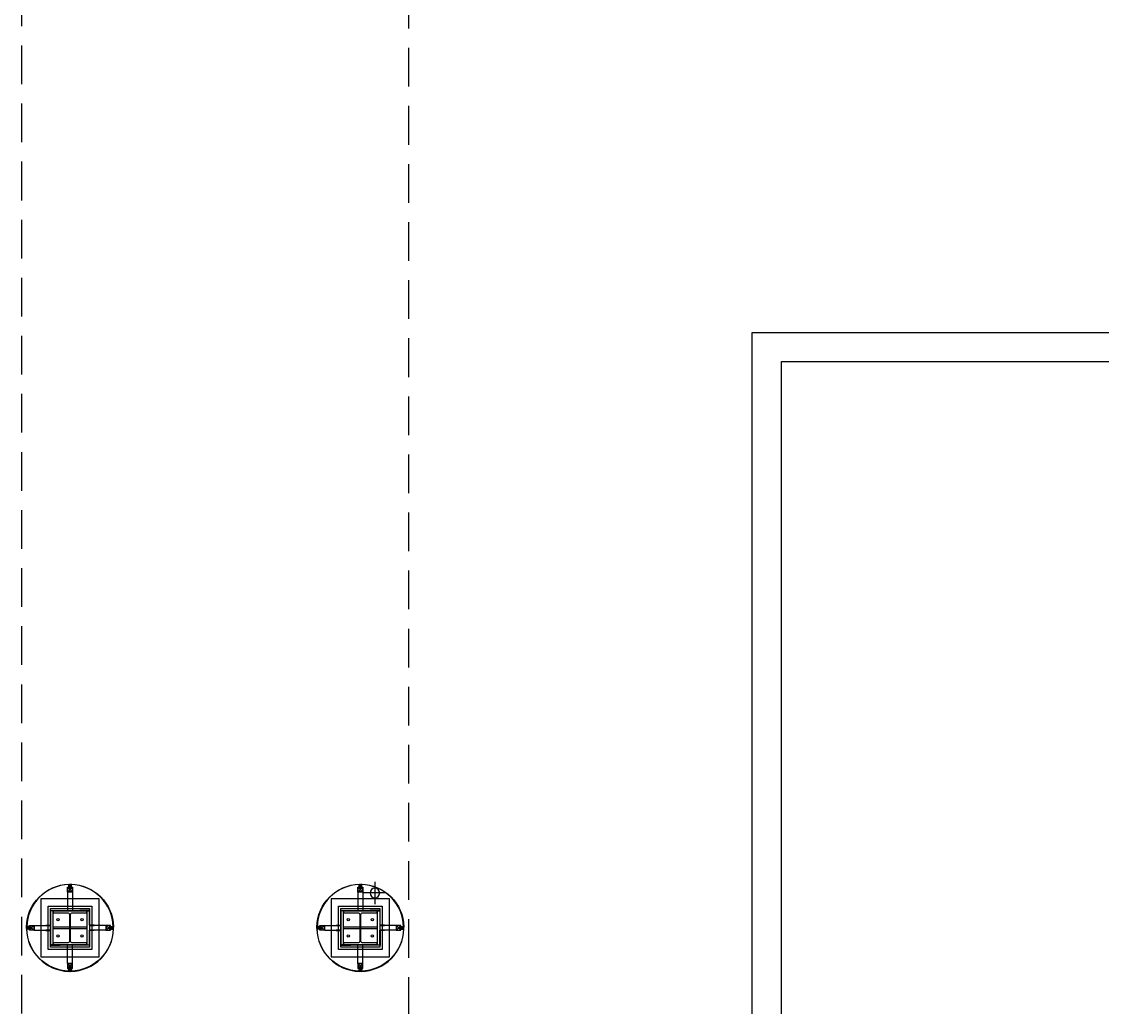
# Model space of a CAD drawing. Header units: millimetres. Extents: x 0 to 168200, y 0 to 118800.
# Drawn here: x 105000 to 116167, y 25928 to 36111 of the extents above; entities that cross this region are included whole.
import ezdxf

# ---------------------------------------------------------------- set-up
doc = ezdxf.new("R2010")
doc.units = ezdxf.units.MM
doc.header["$LTSCALE"] = 200
doc.linetypes.add('HIDDEN', pattern=[0.375, 0.25, -0.125])
doc.layers.add('A-SCREW', color=8, linetype='Continuous')
doc.layers.add('BACK', color=8, linetype='Continuous')

# ---------------------------------------------------------------- blocks, each defined once
blk = doc.blocks.new('x-stu-1Fcol')
at = {"layer": 'BACK'}
for points in [[(63775, -58925), (64225, -58925), (64225, -59375), (63775, -59375)], [(63800, -58950), (64200, -58950), (64200, -59350), (63800, -59350)], [(66775, -58925), (67225, -58925), (67225, -59375), (66775, -59375)], [(66800, -58950), (67200, -58950), (67200, -59350), (66800, -59350)], [(63825, -58975), (64175, -58975), (64175, -59325), (63825, -59325)], [(66825, -58975), (67175, -58975), (67175, -59325), (66825, -59325)], [(63825, -59140), (63994, -59140), (63994, -59159), (63825, -59159)], [(64006, -59140), (64175, -59140), (64175, -59159), (64006, -59159)], [(66825, -59140), (66994, -59140), (66994, -59159), (66825, -59159)], [(67006, -59140), (67175, -59140), (67175, -59159), (67006, -59159)]]:
    blk.add_lwpolyline(points, close=True, dxfattribs=at)
for points in [[(63825, -59325), (64175, -59325), (64175, -59306), (64025, -59306, -0.414214), (64006, -59287), (64006, -59013, -0.414214), (64025, -58994), (64175, -58994), (64175, -58975), (63825, -58975), (63825, -58994), (63975, -58994, -0.414214), (63994, -59013), (63994, -59287, -0.414214), (63975, -59306), (63825, -59306)], [(66825, -59325), (67175, -59325), (67175, -59306), (67025, -59306, -0.414214), (67006, -59287), (67006, -59013, -0.414214), (67025, -58994), (67175, -58994), (67175, -58975), (66825, -58975), (66825, -58994), (66975, -58994, -0.414214), (66994, -59013), (66994, -59287, -0.414214), (66975, -59306), (66825, -59306)]]:
    blk.add_lwpolyline(points, format="xyb", close=True, dxfattribs=at)
for centre in [(63875, -59067), (64125, -59067), (66875, -59067), (67125, -59067), (63875, -59233), (64125, -59233), (66875, -59233), (67125, -59233)]:
    blk.add_circle(centre, 12, dxfattribs=at)
blk = doc.blocks.new('%%P150RD')
at = {"layer": 'BACK'}
for p, q in [((0, 175), (0, -175)), ((-175, 0), (175, 0))]:
    blk.add_line(p, q, dxfattribs=at)
blk.add_circle((0, 0), 75, dxfattribs=at)
blk = doc.blocks.new('A-4-16')
at = {"layer": 'A-SCREW'}
for p, q in [((-2, -1), (-2, 0)), ((0, 5), (0, -18)), ((1, 0), (1, -1)), ((0, 0), (-2, -1)), ((0, 0), (-2, -1)), ((-2, -1), (-2, -1)), ((-2, -1), (-2, -1)), ((0, -1), (-2, -1)), ((2, -1), (-2, -2)), ((2, -1), (-2, -2)), ((0, -1), (-2, -1)), ((1, -1), (-2, -2)), ((-2, -1), (-2, -2)), ((-2, -2), (-2, -2)), ((-2, -2), (-2, -2)), ((1, -2), (-2, -2)), ((1, -2), (-2, -3)), ((-2, -2), (-2, -3)), ((-2, -3), (-2, -4)), ((-2, -3), (-2, -3)), ((-2, -3), (-2, -3)), ((2, -3), (-2, -3)), ((2, -3), (-2, -3)), ((1, -3), (-2, -3)), ((-2, -4), (-2, -4)), ((2, -4), (-2, -5)), ((2, -4), (-2, -4)), ((1, -4), (-2, -4)), ((1, -4), (-2, -5)), ((-2, -5), (-2, -5)), ((-2, -5), (-2, -5)), ((2, -5), (-2, -6)), ((2, -5), (-2, -6)), ((-2, -6), (-2, -5)), ((-2, -6), (-2, -6)), ((2, -6), (-2, -7)), ((2, -6), (-2, -7)), ((-2, -7), (-2, -7)), ((-2, -7), (-2, -7)), ((2, -7), (-2, -8)), ((2, -8), (-2, -8)), ((-2, -8), (-2, -8)), ((-2, -8), (-2, -8)), ((-2, -9), (-2, -10)), ((-2, -9), (-2, -9)), ((2, -9), (-2, -9)), ((2, -9), (-2, -9)), ((2, -10), (-2, -11)), ((2, -10), (-2, -11)), ((-2, -11), (-2, -10)), ((-2, -11), (-2, -12)), ((-2, -11), (-2, -11)), ((-2, -12), (0, -15)), ((1, -5), (-2, -6)), ((1, -5), (-2, -5)), ((-2, -6), (-2, -7)), ((1, -6), (-2, -7)), ((-2, -7), (-2, -8)), ((1, -7), (-2, -7)), ((1, -7), (-2, -8)), ((1, -8), (-2, -8)), ((-2, -8), (-2, -9)), ((1, -9), (-2, -9)), ((1, -9), (-2, -10)), ((-2, -10), (-2, -10)), ((1, -10), (-2, -11)), ((1, -10), (-2, -10)), ((2, -11), (-1, -12)), ((2, -11), (-2, -12)), ((1, -11), (-2, -12)), ((-2, -12), (0, -12)), ((1, -11), (0, -12)), ((1, -12), (0, -15)), ((1, -11), (1, -12)), ((2, -1), (1, -1)), ((2, -1), (1, -2)), ((2, -3), (1, -2)), ((1, -2), (1, -2)), ((2, -3), (1, -3)), ((1, -3), (1, -4)), ((2, -4), (1, -4)), ((2, -4), (1, -4)), ((1, -4), (1, -5)), ((2, -5), (1, -5)), ((2, -5), (1, -5)), ((1, -5), (1, -6)), ((2, -6), (1, -6)), ((2, -6), (1, -7)), ((1, -7), (1, -7)), ((2, -7), (1, -7)), ((2, -8), (1, -8)), ((1, -8), (1, -9)), ((2, -9), (1, -9)), ((2, -9), (1, -9)), ((1, -9), (1, -10)), ((1, -10), (1, -11)), ((2, -10), (1, -10)), ((2, -10), (1, -10)), ((2, -11), (1, -11)), ((2, -11), (1, -11))]:
    blk.add_line(p, q, dxfattribs=at)
for points in [[(-3, 2, 0.336479), (-4, 1), (-4, 0), (4, 0), (4, 1)], [(3, 2, 0.138717), (-3, 2)]]:
    blk.add_lwpolyline(points, format="xyb", dxfattribs=at)
blk.add_lwpolyline([(-3, 2), (-2, 2), (-2, 2), (-2, 2), (-2, 2), (-1, 2), (-1, 2), (-1, 2), (-1, 2), (-1, 2), (-1, 2), (0, 2), (0, 2), (-1, 1), (-1, 1), (-1, 1), (0, 1), (0, 1), (0, 1), (0, 1), (0, 1), (0, 1), (0, 1), (0, 1), (0, 1), (1, 1), (1, 1), (1, 1), (0, 2), (0, 2), (1, 2), (1, 2), (1, 2), (1, 2), (1, 2), (1, 2), (2, 2), (2, 2), (2, 2), (2, 2), (3, 2)], dxfattribs=at)
for centre, radius, start, end in [((2, 1), 1.3, 0.0233, 74.4114), ((-2, -1), 0.0925, 139.8661, 209.9246), ((-2, -2), 0.0925, 139.8661, 209.9246), ((-2, -3), 0.0925, 139.8661, 209.9246), ((-2, -4), 0.0925, 139.8661, 209.9246), ((-2, -6), 0.0925, 139.8661, 209.9246), ((-2, -7), 0.0925, 139.8661, 209.9246), ((-2, -8), 0.0925, 139.8661, 209.9246), ((-2, -9), 0.0925, 139.8661, 209.9246), ((-2, -11), 0.0925, 139.8661, 209.9246), ((0, 0), 0.0602, 310.7271, 69.3149), ((0, -15), 0.46, 215.1627, 324.8373), ((2, -1), 0.0925, 319.8661, 29.9246), ((2, -3), 0.0925, 319.8661, 29.9246), ((2, -4), 0.0925, 319.8661, 29.9246), ((2, -5), 0.0925, 319.8661, 29.9246), ((2, -6), 0.0925, 319.8661, 29.9246), ((2, -8), 0.0925, 319.8661, 29.9246), ((2, -9), 0.0925, 319.8661, 29.9246), ((2, -10), 0.0925, 319.8661, 29.9246), ((2, -11), 0.0925, 319.8661, 29.9246)]:
    blk.add_arc(centre, radius, start, end, dxfattribs=at)

msp = doc.modelspace()

# ---------------------------------------------------------------- linework, layer by layer
at = {"layer": 'BACK', "linetype": 'HIDDEN', "ltscale": 8}
for p, q in [((105000, 42465), (105000, 14440)), ((109000, 14440), (109000, 42465))]:
    msp.add_line(p, q, dxfattribs=at)
at = {"layer": 'BACK', "ltscale": 5}
for p, q in [((112550, 14250), (112550, 32900)), ((112550, 32900), (116750, 32900)), ((112850, 14250), (112850, 32600)), ((112850, 32600), (116450, 32600))]:
    msp.add_line(p, q, dxfattribs=at)
at = {"layer": 'BACK'}
for p, q in [((105477.3, 27167.6), (105522.7, 27122.2)), ((105477.3, 27122.2), (105522.7, 27167.6)), ((105492.5, 27199.9), (105492.5, 27179.4)), ((105507.5, 27199.9), (105507.5, 27179.4)), ((108477.3, 27167.6), (108522.7, 27122.2)), ((108477.3, 27122.2), (108522.7, 27167.6)), ((108492.5, 27199.9), (108492.5, 27179.4)), ((108507.5, 27199.9), (108507.5, 27179.4)), ((105475, 27119.9), (105475, 26925)), ((105525, 27119.9), (105525, 26925)), ((108475, 27119.9), (108475, 26925)), ((108525, 27119.9), (108525, 26925)), ((105050.1, 26757.5), (105070.6, 26757.5)), ((105050.1, 26742.5), (105070.6, 26742.5)), ((105082.4, 26772.7), (105127.8, 26727.3)), ((105082.4, 26727.3), (105127.8, 26772.7)), ((105130.1, 26775), (105300, 26775)), ((105130.1, 26725), (105300, 26725)), ((105300, 26775), (105300, 26725)), ((105869.9, 26775), (105700, 26775)), ((105700, 26775), (105700, 26725)), ((105869.9, 26725), (105700, 26725)), ((105917.6, 26772.7), (105872.2, 26727.3)), ((105917.6, 26727.3), (105872.2, 26772.7)), ((105949.9, 26757.5), (105929.4, 26757.5)), ((105949.9, 26742.5), (105929.4, 26742.5)), ((108050.1, 26757.5), (108070.6, 26757.5)), ((108050.1, 26742.5), (108070.6, 26742.5)), ((108082.4, 26772.7), (108127.8, 26727.3)), ((108082.4, 26727.3), (108127.8, 26772.7)), ((108130.1, 26775), (108300, 26775)), ((108130.1, 26725), (108300, 26725)), ((108300, 26775), (108300, 26725)), ((108869.9, 26775), (108700, 26775)), ((108700, 26775), (108700, 26725)), ((108869.9, 26725), (108700, 26725)), ((108917.6, 26772.7), (108872.2, 26727.3)), ((108917.6, 26727.3), (108872.2, 26772.7)), ((108949.9, 26757.5), (108929.4, 26757.5)), ((108949.9, 26742.5), (108929.4, 26742.5)), ((105475, 26380.1), (105475, 26575)), ((105525, 26380.1), (105525, 26575)), ((108475, 26380.1), (108475, 26575)), ((108525, 26380.1), (108525, 26575)), ((105477.3, 26332.4), (105522.7, 26377.8)), ((105477.3, 26377.8), (105522.7, 26332.4)), ((108477.3, 26332.4), (108522.7, 26377.8)), ((108477.3, 26377.8), (108522.7, 26332.4)), ((105492.5, 26300.1), (105492.5, 26320.6)), ((105507.5, 26300.1), (105507.5, 26320.6)), ((108492.5, 26300.1), (108492.5, 26320.6)), ((108507.5, 26300.1), (108507.5, 26320.6))]:
    msp.add_line(p, q, dxfattribs=at)
for points in [[(105053.1, 26760.5), (105075.1, 26760.5), (105075.1, 26757.5), (105050.1, 26757.5, -0.4025449), (105489.5, 27199.9), (105492.5, 27199.9), (105492.5, 27174.9), (105489.5, 27174.9), (105489.5, 27196.9, 0.4005182), (105053.1, 26760.5)], [(105480.5, 27196.6, -0.01091), (105500, 27197)], [(105492.5, 27179.9), (105492.5, 27199.9, 0.2209804), (105507.5, 27199.9), (105507.5, 27179.9)], [(105519.5, 27196.6, 0.01091), (105500, 27197)], [(105510.5, 27196.9), (105510.5, 27174.9), (105507.5, 27174.9), (105507.5, 27199.9, -0.4025449), (105949.9, 26760.5), (105949.9, 26757.5), (105924.9, 26757.5), (105924.9, 26760.5), (105946.9, 26760.5, 0.4005182), (105510.5, 27196.9)], [(108053.1, 26760.5), (108075.1, 26760.5), (108075.1, 26757.5), (108050.1, 26757.5, -0.4025449), (108489.5, 27199.9), (108492.5, 27199.9), (108492.5, 27174.9), (108489.5, 27174.9), (108489.5, 27196.9, 0.4005182), (108053.1, 26760.5)], [(108480.5, 27196.6, -0.01091), (108500, 27197)], [(108492.5, 27179.9), (108492.5, 27199.9, 0.2209804), (108507.5, 27199.9), (108507.5, 27179.9)], [(108519.5, 27196.6, 0.01091), (108500, 27197)], [(108510.5, 27196.9), (108510.5, 27174.9), (108507.5, 27174.9), (108507.5, 27199.9, -0.4025449), (108949.9, 26760.5), (108949.9, 26757.5), (108924.9, 26757.5), (108924.9, 26760.5), (108946.9, 26760.5, 0.4005182), (108510.5, 27196.9)], [(105070.1, 26742.5), (105050.1, 26742.5, 0.2209804), (105050.1, 26757.5), (105070.1, 26757.5)], [(105053.1, 26739.5), (105075.1, 26739.5), (105075.1, 26742.5), (105050.1, 26742.5, 0.4025449), (105489.5, 26300.1), (105492.5, 26300.1), (105492.5, 26325.1), (105489.5, 26325.1), (105489.5, 26303.1, -0.4005182), (105053.1, 26739.5)], [(105053.4, 26769.5, 0.0050365), (105053.1, 26760.5, 0.0050365)], [(105053.4, 26730.5, -0.0050365), (105053.1, 26739.5, -0.0050365)], [(105510.5, 26303.1), (105510.5, 26325.1), (105507.5, 26325.1), (105507.5, 26300.1, 0.4025449), (105949.9, 26739.5), (105949.9, 26742.5), (105924.9, 26742.5), (105924.9, 26739.5), (105946.9, 26739.5, -0.4005182), (105510.5, 26303.1)], [(105929.9, 26742.5), (105949.9, 26742.5, -0.2209804), (105949.9, 26757.5), (105929.9, 26757.5)], [(108070.1, 26742.5), (108050.1, 26742.5, 0.2209804), (108050.1, 26757.5), (108070.1, 26757.5)], [(108053.1, 26739.5), (108075.1, 26739.5), (108075.1, 26742.5), (108050.1, 26742.5, 0.4025449), (108489.5, 26300.1), (108492.5, 26300.1), (108492.5, 26325.1), (108489.5, 26325.1), (108489.5, 26303.1, -0.4005182), (108053.1, 26739.5)], [(108053.4, 26769.5, 0.0050365), (108053.1, 26760.5, 0.0050365)], [(108053.4, 26730.5, -0.0050365), (108053.1, 26739.5, -0.0050365)], [(108510.5, 26303.1), (108510.5, 26325.1), (108507.5, 26325.1), (108507.5, 26300.1, 0.4025449), (108949.9, 26739.5), (108949.9, 26742.5), (108924.9, 26742.5), (108924.9, 26739.5), (108946.9, 26739.5, -0.4005182), (108510.5, 26303.1)], [(108929.9, 26742.5), (108949.9, 26742.5, -0.2209804), (108949.9, 26757.5), (108929.9, 26757.5)], [(105492.5, 26320.1), (105492.5, 26300.1, -0.2209804), (105507.5, 26300.1), (105507.5, 26320.1)], [(108492.5, 26320.1), (108492.5, 26300.1, -0.2209804), (108507.5, 26300.1), (108507.5, 26320.1)]]:
    msp.add_lwpolyline(points, format="xyb", dxfattribs=at)
for points in [[(105525, 27169.9), (105525, 27119.9), (105475, 27119.9), (105475, 27169.9)], [(105522.7, 27167.6), (105522.7, 27122.2), (105477.3, 27122.2), (105477.3, 27167.6)], [(108525, 27169.9), (108525, 27119.9), (108475, 27119.9), (108475, 27169.9)], [(108522.7, 27167.6), (108522.7, 27122.2), (108477.3, 27122.2), (108477.3, 27167.6)], [(105800, 26450), (105800, 27050), (105200, 27050), (105200, 26450)], [(108800, 26450), (108800, 27050), (108200, 27050), (108200, 26450)], [(105250, 26775), (105250, 26778), (105297, 26778), (105297, 26928), (105400, 26928), (105400, 26925), (105300, 26925), (105300, 26775)], [(105750, 26775), (105750, 26778), (105703, 26778), (105703, 26928), (105600, 26928), (105600, 26925), (105700, 26925), (105700, 26775)], [(108250, 26775), (108250, 26778), (108297, 26778), (108297, 26928), (108400, 26928), (108400, 26925), (108300, 26925), (108300, 26775)], [(108750, 26775), (108750, 26778), (108703, 26778), (108703, 26928), (108600, 26928), (108600, 26925), (108700, 26925), (108700, 26775)], [(105130.1, 26775), (105130.1, 26725), (105080.1, 26725), (105080.1, 26775)], [(105127.8, 26772.7), (105127.8, 26727.3), (105082.4, 26727.3), (105082.4, 26772.7)], [(105250, 26725), (105250, 26722), (105297, 26722), (105297, 26572), (105400, 26572), (105400, 26575), (105300, 26575), (105300, 26725)], [(105750, 26725), (105750, 26722), (105703, 26722), (105703, 26572), (105600, 26572), (105600, 26575), (105700, 26575), (105700, 26725)], [(105869.9, 26775), (105869.9, 26725), (105919.9, 26725), (105919.9, 26775)], [(105872.2, 26772.7), (105872.2, 26727.3), (105917.6, 26727.3), (105917.6, 26772.7)], [(108130.1, 26775), (108130.1, 26725), (108080.1, 26725), (108080.1, 26775)], [(108127.8, 26772.7), (108127.8, 26727.3), (108082.4, 26727.3), (108082.4, 26772.7)], [(108250, 26725), (108250, 26722), (108297, 26722), (108297, 26572), (108400, 26572), (108400, 26575), (108300, 26575), (108300, 26725)], [(108750, 26725), (108750, 26722), (108703, 26722), (108703, 26572), (108600, 26572), (108600, 26575), (108700, 26575), (108700, 26725)], [(108869.9, 26775), (108869.9, 26725), (108919.9, 26725), (108919.9, 26775)], [(108872.2, 26772.7), (108872.2, 26727.3), (108917.6, 26727.3), (108917.6, 26772.7)], [(105525, 26330.1), (105525, 26380.1), (105475, 26380.1), (105475, 26330.1)], [(105522.7, 26332.4), (105522.7, 26377.8), (105477.3, 26377.8), (105477.3, 26332.4)], [(108525, 26330.1), (108525, 26380.1), (108475, 26380.1), (108475, 26330.1)], [(108522.7, 26332.4), (108522.7, 26377.8), (108477.3, 26377.8), (108477.3, 26332.4)]]:
    msp.add_lwpolyline(points, close=True, dxfattribs=at)
for points in [[(105500, 27169.9), (105487.5, 27169.9), (105487.5, 27194.9), (105480.5, 27194.9), (105480.5, 27196.9), (105489.5, 27196.9), (105489.5, 27171.9), (105500, 27171.9), (105500, 27169.9)], [(105500, 27169.9), (105512.5, 27169.9), (105512.5, 27194.9), (105519.5, 27194.9), (105519.5, 27196.9), (105510.5, 27196.9), (105510.5, 27171.9), (105500, 27171.9), (105500, 27169.9)], [(108500, 27169.9), (108487.5, 27169.9), (108487.5, 27194.9), (108480.5, 27194.9), (108480.5, 27196.9), (108489.5, 27196.9), (108489.5, 27171.9), (108500, 27171.9), (108500, 27169.9)], [(108500, 27169.9), (108512.5, 27169.9), (108512.5, 27194.9), (108519.5, 27194.9), (108519.5, 27196.9), (108510.5, 27196.9), (108510.5, 27171.9), (108500, 27171.9), (108500, 27169.9)], [(105080.1, 26750), (105080.1, 26762.5), (105055.1, 26762.5), (105055.1, 26769.5), (105053.1, 26769.5), (105053.1, 26760.5), (105078.1, 26760.5), (105078.1, 26750), (105080.1, 26750)], [(105080.1, 26750), (105080.1, 26737.5), (105055.1, 26737.5), (105055.1, 26730.5), (105053.1, 26730.5), (105053.1, 26739.5), (105078.1, 26739.5), (105078.1, 26750), (105080.1, 26750)], [(105919.9, 26750), (105919.9, 26762.5), (105944.9, 26762.5), (105944.9, 26769.5), (105946.9, 26769.5), (105946.9, 26760.5), (105921.9, 26760.5), (105921.9, 26750), (105919.9, 26750)], [(105919.9, 26750), (105919.9, 26737.5), (105944.9, 26737.5), (105944.9, 26730.5), (105946.9, 26730.5), (105946.9, 26739.5), (105921.9, 26739.5), (105921.9, 26750), (105919.9, 26750)], [(108080.1, 26750), (108080.1, 26762.5), (108055.1, 26762.5), (108055.1, 26769.5), (108053.1, 26769.5), (108053.1, 26760.5), (108078.1, 26760.5), (108078.1, 26750), (108080.1, 26750)], [(108080.1, 26750), (108080.1, 26737.5), (108055.1, 26737.5), (108055.1, 26730.5), (108053.1, 26730.5), (108053.1, 26739.5), (108078.1, 26739.5), (108078.1, 26750), (108080.1, 26750)], [(108919.9, 26750), (108919.9, 26762.5), (108944.9, 26762.5), (108944.9, 26769.5), (108946.9, 26769.5), (108946.9, 26760.5), (108921.9, 26760.5), (108921.9, 26750), (108919.9, 26750)], [(108919.9, 26750), (108919.9, 26737.5), (108944.9, 26737.5), (108944.9, 26730.5), (108946.9, 26730.5), (108946.9, 26739.5), (108921.9, 26739.5), (108921.9, 26750), (108919.9, 26750)], [(105500, 26330.1), (105487.5, 26330.1), (105487.5, 26305.1), (105480.5, 26305.1), (105480.5, 26303.1), (105489.5, 26303.1), (105489.5, 26328.1), (105500, 26328.1), (105500, 26330.1)], [(105500, 26330.1), (105512.5, 26330.1), (105512.5, 26305.1), (105519.5, 26305.1), (105519.5, 26303.1), (105510.5, 26303.1), (105510.5, 26328.1), (105500, 26328.1), (105500, 26330.1)], [(108500, 26330.1), (108487.5, 26330.1), (108487.5, 26305.1), (108480.5, 26305.1), (108480.5, 26303.1), (108489.5, 26303.1), (108489.5, 26328.1), (108500, 26328.1), (108500, 26330.1)], [(108500, 26330.1), (108512.5, 26330.1), (108512.5, 26305.1), (108519.5, 26305.1), (108519.5, 26303.1), (108510.5, 26303.1), (108510.5, 26328.1), (108500, 26328.1), (108500, 26330.1)]]:
    msp.add_lwpolyline(points, dxfattribs=at)
for points in [[(105492.5, 27179.9, -0.1555093), (105493, 27181.4, -0.1067252), (105494.7, 27183, -0.0729173), (105497, 27183.9, -0.0593839), (105500, 27184.2, -0.0593839), (105503, 27183.9, -0.0729173), (105505.3, 27183, -0.1067252), (105507, 27181.4, -0.1555093), (105507.5, 27179.9, -0.1555093), (105507, 27178.3, -0.1067252), (105505.3, 27176.8, -0.0729173), (105503, 27175.8, -0.0593839), (105500, 27175.5, -0.0593839), (105497, 27175.8, -0.0729173), (105494.7, 27176.8, -0.1067252), (105493, 27178.3, -0.1555093)], [(108492.5, 27179.9, -0.1555093), (108493, 27181.4, -0.1067252), (108494.7, 27183, -0.0729173), (108497, 27183.9, -0.0593839), (108500, 27184.2, -0.0593839), (108503, 27183.9, -0.0729173), (108505.3, 27183, -0.1067252), (108507, 27181.4, -0.1555093), (108507.5, 27179.9, -0.1555093), (108507, 27178.3, -0.1067252), (108505.3, 27176.8, -0.0729173), (108503, 27175.8, -0.0593839), (108500, 27175.5, -0.0593839), (108497, 27175.8, -0.0729173), (108494.7, 27176.8, -0.1067252), (108493, 27178.3, -0.1555093)], [(105070.1, 26742.5, -0.1555093), (105068.6, 26743, -0.1067252), (105067.1, 26744.7, -0.0729173), (105066.1, 26747, -0.0593839), (105065.8, 26750, -0.0593839), (105066.1, 26753, -0.0729173), (105067.1, 26755.3, -0.1067252), (105068.6, 26757, -0.1555093), (105070.1, 26757.5, -0.1555093), (105071.7, 26757, -0.1067252), (105073.2, 26755.3, -0.0729173), (105074.2, 26753, -0.0593839), (105074.5, 26750, -0.0593839), (105074.2, 26747, -0.0729173), (105073.2, 26744.7, -0.1067252), (105071.7, 26743, -0.1555093)], [(105929.9, 26742.5, 0.1555093), (105931.4, 26743, 0.1067252), (105933, 26744.7, 0.0729173), (105933.9, 26747, 0.0593839), (105934.2, 26750, 0.0593839), (105933.9, 26753, 0.0729173), (105933, 26755.3, 0.1067252), (105931.4, 26757, 0.1555093), (105929.9, 26757.5, 0.1555093), (105928.3, 26757, 0.1067252), (105926.8, 26755.3, 0.0729173), (105925.8, 26753, 0.0593839), (105925.5, 26750, 0.0593839), (105925.8, 26747, 0.0729173), (105926.8, 26744.7, 0.1067252), (105928.3, 26743, 0.1555093)], [(108070.1, 26742.5, -0.1555093), (108068.6, 26743, -0.1067252), (108067.1, 26744.7, -0.0729173), (108066.1, 26747, -0.0593839), (108065.8, 26750, -0.0593839), (108066.1, 26753, -0.0729173), (108067.1, 26755.3, -0.1067252), (108068.6, 26757, -0.1555093), (108070.1, 26757.5, -0.1555093), (108071.7, 26757, -0.1067252), (108073.2, 26755.3, -0.0729173), (108074.2, 26753, -0.0593839), (108074.5, 26750, -0.0593839), (108074.2, 26747, -0.0729173), (108073.2, 26744.7, -0.1067252), (108071.7, 26743, -0.1555093)], [(108929.9, 26742.5, 0.1555093), (108931.4, 26743, 0.1067252), (108933, 26744.7, 0.0729173), (108933.9, 26747, 0.0593839), (108934.2, 26750, 0.0593839), (108933.9, 26753, 0.0729173), (108933, 26755.3, 0.1067252), (108931.4, 26757, 0.1555093), (108929.9, 26757.5, 0.1555093), (108928.3, 26757, 0.1067252), (108926.8, 26755.3, 0.0729173), (108925.8, 26753, 0.0593839), (108925.5, 26750, 0.0593839), (108925.8, 26747, 0.0729173), (108926.8, 26744.7, 0.1067252), (108928.3, 26743, 0.1555093)], [(105492.5, 26320.1, 0.1555093), (105493, 26318.6, 0.1067252), (105494.7, 26317, 0.0729173), (105497, 26316.1, 0.0593839), (105500, 26315.8, 0.0593839), (105503, 26316.1, 0.0729173), (105505.3, 26317, 0.1067252), (105507, 26318.6, 0.1555093), (105507.5, 26320.1, 0.1555093), (105507, 26321.7, 0.1067252), (105505.3, 26323.2, 0.0729173), (105503, 26324.2, 0.0593839), (105500, 26324.5, 0.0593839), (105497, 26324.2, 0.0729173), (105494.7, 26323.2, 0.1067252), (105493, 26321.7, 0.1555093)], [(108492.5, 26320.1, 0.1555093), (108493, 26318.6, 0.1067252), (108494.7, 26317, 0.0729173), (108497, 26316.1, 0.0593839), (108500, 26315.8, 0.0593839), (108503, 26316.1, 0.0729173), (108505.3, 26317, 0.1067252), (108507, 26318.6, 0.1555093), (108507.5, 26320.1, 0.1555093), (108507, 26321.7, 0.1067252), (108505.3, 26323.2, 0.0729173), (108503, 26324.2, 0.0593839), (108500, 26324.5, 0.0593839), (108497, 26324.2, 0.0729173), (108494.7, 26323.2, 0.1067252), (108493, 26321.7, 0.1555093)]]:
    msp.add_lwpolyline(points, format="xyb", close=True, dxfattribs=at)

# ---------------------------------------------------------------- block references
for name, p in [('x-stu-1Fcol', (41500, 85900)), ('A-4-16', (105494.8, 27171.9)), ('A-4-16', (108494.8, 27171.9))]:
    msp.add_blockref(name, p, dxfattribs=at)
at = {"layer": 'BACK', "xscale": -1}
for p in [(105505.3, 27171.9), (108505.3, 27171.9)]:
    msp.add_blockref('A-4-16', p, dxfattribs=at)
at = {"layer": 'BACK', "xscale": -0.6666666666666666, "yscale": 0.6666666666666666, "zscale": 0.6666666666666666}
msp.add_blockref('%%P150RD', (108650, 27110), dxfattribs=at)
at = {"layer": 'BACK', "xscale": -1}
for p, rotation in [((105078.1, 26755.3), 89.99999999999991), ((105921.9, 26744.8), 270), ((108078.1, 26755.3), 89.99999999999991), ((108921.9, 26744.8), 270), ((105494.8, 26328.1), 180), ((108494.8, 26328.1), 180)]:
    msp.add_blockref('A-4-16', p, dxfattribs=dict(at, rotation=rotation))
at = {"layer": 'BACK'}
for p, rotation in [((105078.1, 26744.8), 90), ((105921.9, 26755.3), 269.9999999999999), ((108078.1, 26744.8), 90), ((108921.9, 26755.3), 269.9999999999999), ((105505.3, 26328.1), 180), ((108505.3, 26328.1), 180)]:
    msp.add_blockref('A-4-16', p, dxfattribs=dict(at, rotation=rotation))

doc.saveas('drawing.dxf')
